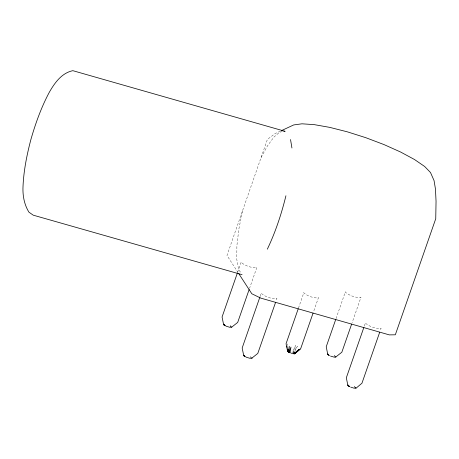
<?xml version="1.0" encoding="UTF-8"?>
<svg xmlns="http://www.w3.org/2000/svg" width="459" height="459" viewBox="0 0 459 459"><rect width="100%" height="100%" fill="white"/><g stroke="black" fill="none" stroke-linecap="round" stroke-linejoin="round"><path stroke-width="0.34" stroke-dasharray="2.29 1.72" d="M242.495 210.888L238.835 229.184L236.884 245.731L236.792 259.404L238.554 269.272L241.279 273.478M237.71 272.067L241.216 262.009L241.336 262.525C245.456 265.887 251.107 267.861 256.426 267.775L256.833 267.442L249.598 288.229M260.15 296.371L261.314 293.02L261.441 293.536C265.56 296.893 271.212 298.872 276.53 298.786L276.938 298.453L276.002 301.133M298.476 308.058L303.864 292.59L303.978 293.072C307.823 296.21 313.095 298.052 318.058 297.971L318.443 297.661L313.526 311.787M336.028 318.621L345.369 291.804L345.489 292.32C349.609 295.676 355.26 297.656 360.579 297.57L360.986 297.237L352.116 322.711M364.303 326.16L365.473 322.809L365.594 323.325C369.713 326.688 375.364 328.661 380.683 328.575L381.09 328.242L380.161 330.928M292.435 351.933L293.295 352.317L295.745 345.415L292.435 351.933L294.282 353.843M294.638 351.519L297.449 346.178L293.295 352.317M261.096 157.477L267.568 145.727L273.857 137.149L279.617 132.203L283.123 131.463M280.306 131.154L275.211 133.523L267.396 139.381L226.981 255.451L237.842 272.204M335.397 357.314L334.267 355.576L335.695 356.431M355.501 388.325L354.371 386.581L355.8 387.442M231.238 327.525L230.114 325.781L231.543 326.642M251.039 357.234L250.212 356.792L251.429 358.043M335.087 356.018L336.108 357.068M334.267 355.576L335.885 357.251M355.191 387.023L356.213 388.079M354.371 386.581L355.989 388.257M230.934 326.223L231.956 327.278M230.114 325.781L231.732 327.456M287.437 343.969L287.713 345.352"/><path stroke-width="0.69" d="M288.499 351.359L289.159 352.374L287.546 351.066L288.436 351.99L289.262 346.298L289.159 352.374L290.019 352.764L290.966 347.061L289.159 352.374L287.604 351.307L286.066 343.699L298.241 308.729M285.928 195.769C281.43 214.112 275.486 232.134 267.327 249.185M237.475 272.738L222.064 316.991L223.613 324.633L226.373 326.292L230.51 327.474M249.128 289.572L237.687 322.425L231.238 327.525M259.914 297.042L242.168 347.997L243.718 355.639L246.477 357.297L250.614 358.485M275.538 302.475L257.792 353.43L251.343 358.531M300.645 348.771L313.055 313.13M335.793 319.292L326.223 346.78L327.766 354.423L329.545 355.645M351.651 324.054L341.84 352.214L335.397 357.314M363.838 327.502L346.327 377.791L347.87 385.434L349.649 386.65L348.834 385.812M379.691 332.264L361.944 383.225L355.989 388.257L353.849 388.113L350.63 387.092M293.645 353.797L299.406 349.201L294.282 353.843L294.718 353.786L300.261 349.081L294.282 353.843L290.966 353.12M223.963 324.989L223.768 324.174M244.068 356L243.872 355.18M294.718 353.786L294.85 353.384L294.018 352.707L294.718 353.786L293.766 352.805M328.116 354.784L327.921 353.969M348.22 385.789L348.025 384.975M281.585 130.563L293.691 124.94L301.988 123.81L314.283 124.641L329.751 127.378L347.337 131.831L365.834 137.7L383.994 144.579L400.569 152.009L414.431 159.474L424.644 166.474L430.502 172.527L434.059 180.588L435.459 189.045L436.05 201.294L435.746 218.731L395.325 334.8L389.318 334.886L260.689 298.092L251.807 293.749L238.617 273.403M283.771 131.199L285.188 131.285M288.166 350.848L288.809 350.894L288.533 349.511M334.663 357.268L330.526 356.081M284.528 131.165L72.838 70.675C61.626 72.992 54.655 82.941 49.314 92.253C41.287 107.297 35.515 123.385 30.828 139.748C26.679 155.681 23.438 171.913 22.95 188.414C22.818 196.75 24.516 205.001 28.923 212.156L33.226 215.168L242.059 274.677M327.703 354.147L328.719 355.197L328.191 354.377M347.807 385.153L348.823 386.208L348.295 385.388M294.018 352.707L294.907 353.625L294.546 353.069M288.631 351.33L290.019 352.764M224.176 324.593L224.985 325.431M223.544 324.352L224.566 325.408L224.032 324.588M251.647 357.647L252.06 358.284M243.649 355.364L244.67 356.413L244.136 355.593M287.736 350.911L288.436 351.99M287.546 351.066L287.908 351.623M286.915 346.126L287.15 347.492M287.386 348.857L287.621 350.228M290.536 139.536L291.935 147.993"/></g></svg>
